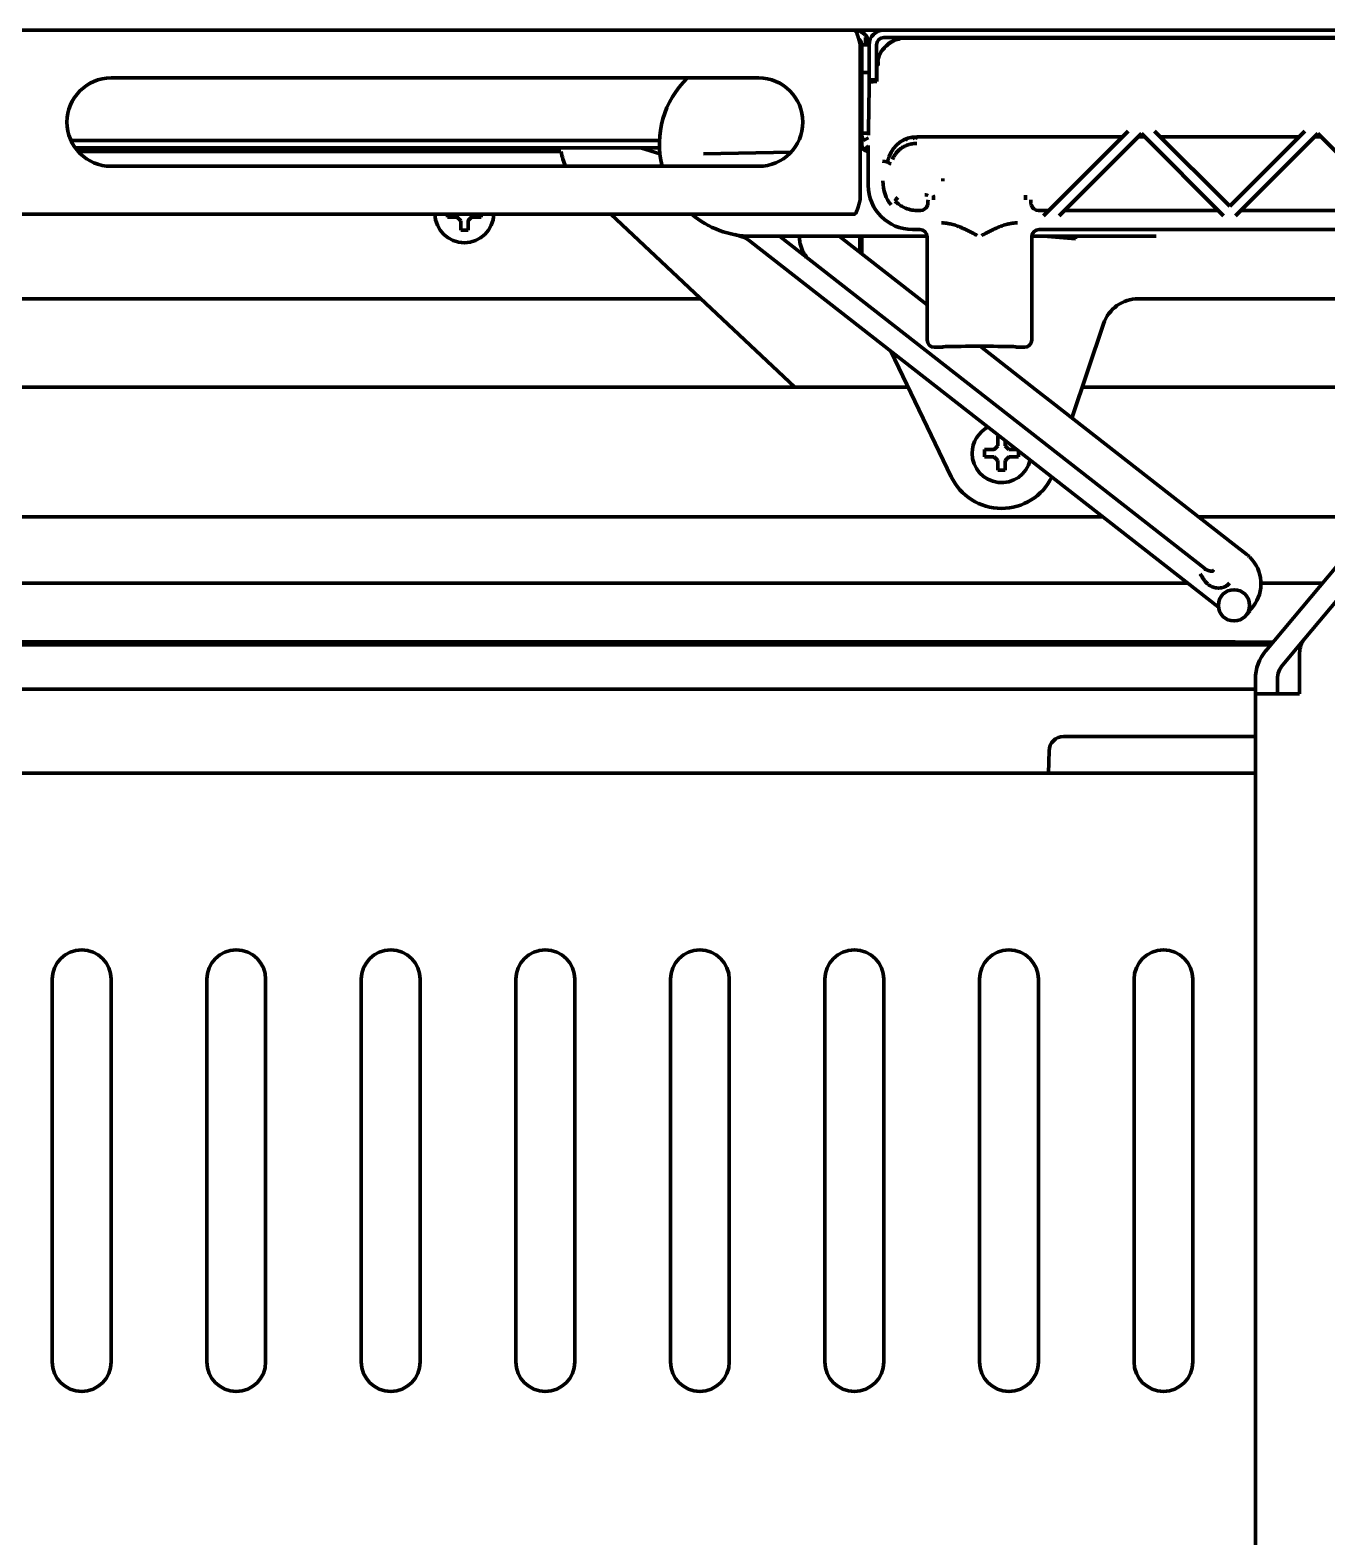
# Model space of a CAD drawing. Header units: inches. Extents: x -2405 to 7588, y 441 to 5654.
# Drawn here: x 2751.8 to 2928, y 5370.8 to 5575.5 of the extents above; entities that cross this region are included whole.
import ezdxf

# ---------------------------------------------------------------- set-up
doc = ezdxf.new("R2010")
doc.units = ezdxf.units.IN

msp = doc.modelspace()

# ---------------------------------------------------------------- linework, layer by layer
at = {"linetype": 'Continuous', "lineweight": 70}
for p, q in [((2863.78, 5575.53), (2317.78, 5575.53)), ((2863.77, 5575.53), (2864.28, 5575.53)), ((2864.27, 5575.53), (2867.77, 5575.53)), ((2865.28, 5573.42), (2865.28, 5574.53)), ((2986.31, 5575.53), (2867.78, 5575.53)), ((2984.99, 5574.53), (2867.78, 5574.53)), ((2984.96, 5574.46), (2870.85, 5574.46)), ((2864.58, 5573.53), (2864.58, 5552.53)), ((2864.78, 5569.78), (2864.78, 5573.53)), ((2865.78, 5573.53), (2864.78, 5573.53)), ((2865.78, 5569.78), (2865.78, 5573.53)), ((2866.78, 5573.53), (2866.78, 5569.28)), ((2867.89, 5573.15), (2867.61, 5572.87)), ((2868.44, 5573.7), (2868.16, 5573.42)), ((2864.58, 5570.79), (2864.61, 5570.87)), ((2864.78, 5571.03), (2864.72, 5571.03)), ((2866.83, 5571.03), (2866.78, 5571.03)), ((2866.85, 5570.46), (2866.85, 5568.53)), ((2762.78, 5569.03), (2850.78, 5569.03)), ((2864.78, 5561.53), (2864.78, 5569.78)), ((2865.78, 5569.78), (2864.78, 5569.78)), ((2865.78, 5569.78), (2865.78, 5569.28)), ((2865.78, 5569.28), (2865.78, 5568.78)), ((2865.78, 5566.78), (2865.78, 5568.78)), ((2866.78, 5568.78), (2865.78, 5568.78)), ((2865.83, 5568.43), (2865.81, 5568.23)), ((2866.58, 5568.53), (2866.85, 5568.53)), ((2866.78, 5568.78), (2866.78, 5569.28)), ((2866.78, 5568.53), (2866.78, 5568.78)), ((2864.58, 5566.93), (2864.78, 5566.93)), ((2865.69, 5561.95), (2865.79, 5567.81)), ((2924.98, 5492.84), (2984.12, 5563.32)), ((2757.32, 5560.53), (2837.28, 5560.53)), ((2864.78, 5561.53), (2864.78, 5560.03)), ((2865.68, 5561.53), (2864.78, 5561.53)), ((2865.68, 5560.9), (2865.04, 5560.53)), ((2870.47, 5560.61), (2870.52, 5560.53)), ((2870.58, 5560.53), (2870.58, 5560.66)), ((2870.68, 5560.7), (2870.68, 5560.53)), ((2870.73, 5560.53), (2870.88, 5560.78)), ((2871.75, 5560.98), (2871.82, 5561)), ((2871.82, 5561), (2871.82, 5561.01)), ((2871.82, 5561), (2871.98, 5560.73)), ((2871.98, 5560.73), (2871.98, 5561.02)), ((2872.08, 5560.73), (2872.25, 5561.04)), ((2872.08, 5560.73), (2872.08, 5561.03)), ((2900.22, 5561.04), (2872.28, 5561.04)), ((2900.97, 5561.79), (2889.46, 5550.28)), ((2902.78, 5561.47), (2891.59, 5550.28)), ((2903.21, 5561.04), (2902.34, 5561.04)), ((2913.96, 5550.28), (2902.78, 5561.47)), ((2904.58, 5561.79), (2914.78, 5551.59)), ((2924.22, 5561.04), (2905.33, 5561.04)), ((2914.78, 5551.59), (2924.97, 5561.79)), ((2926.78, 5561.47), (2915.59, 5550.28)), ((2927.21, 5561.04), (2926.34, 5561.04)), ((2937.96, 5550.28), (2926.78, 5561.47)), ((2757.9, 5559.53), (2837.28, 5559.53)), ((2758.3, 5559.03), (2823.91, 5559.03)), ((2837.34, 5558.74), (2834.71, 5559.53)), ((2855.16, 5558.93), (2843.27, 5558.73)), ((2865.67, 5554.43), (2865.67, 5559.13)), ((2867.58, 5557.73), (2868.3, 5557.62)), ((2850.78, 5557.03), (2762.78, 5557.03)), ((2875.78, 5555.02), (2875.78, 5555.39)), ((2863.78, 5550.53), (2317.78, 5550.53)), ((2808.48, 5550.13), (2808.48, 5550.53)), ((2813.08, 5550.53), (2813.08, 5550.13)), ((2855.67, 5527.03), (2830.69, 5550.53)), ((2872.28, 5551.03), (2872.78, 5551.03)), ((2888.78, 5551.03), (2890.21, 5551.03)), ((2892.34, 5551.03), (2913.21, 5551.03)), ((2916.34, 5551.03), (2937.21, 5551.03)), ((2873.67, 5547.53), (2849.78, 5547.53)), ((2853.59, 5547.53), (2911.38, 5502.38)), ((2873.67, 5538.19), (2861.71, 5547.53)), ((2864.53, 5545.33), (2864.53, 5547.53)), ((2864.78, 5547.53), (2864.78, 5545.14)), ((2871.67, 5548.43), (2872.67, 5548.43)), ((2904.78, 5547.53), (2887.88, 5547.53)), ((2888.88, 5548.43), (2967.7, 5548.43)), ((2889.5, 5547.53), (2893.82, 5547.16)), ((2893.82, 5547.16), (2893.85, 5547.54)), ((2913.27, 5497.1), (2849.71, 5546.76)), ((2873.67, 5547.43), (2873.67, 5533.43)), ((2887.88, 5547.43), (2887.88, 5533.43)), ((2338.64, 5539.03), (2842.91, 5539.03)), ((2902.38, 5539.03), (2950.17, 5539.03)), ((2893.35, 5522.81), (2897.63, 5535.62)), ((2868.72, 5531.9), (2876.93, 5514.84)), ((2875.28, 5532.43), (2874.67, 5532.43)), ((2875.78, 5532.44), (2875.78, 5532.48)), ((2888.44, 5526.65), (2880.87, 5532.57)), ((2885.78, 5532.44), (2885.78, 5532.48)), ((2886.88, 5532.43), (2886.28, 5532.43)), ((2871.06, 5527.03), (2310.49, 5527.03)), ((2949.74, 5527.03), (2894.76, 5527.03)), ((2888.44, 5526.65), (2890.66, 5524.92)), ((2890.66, 5524.92), (2915.32, 5505.65)), ((2881.48, 5518.03), (2881.48, 5518.53)), ((2881.48, 5517.53), (2881.48, 5518.03)), ((2886.08, 5518.35), (2886.08, 5518.03)), ((2886.08, 5518.03), (2886.08, 5517.53)), ((2284.01, 5509.38), (2897.54, 5509.38)), ((2910.54, 5509.38), (2934.94, 5509.38)), ((2919.68, 5491.19), (2934.46, 5508.81)), ((2915.32, 5505.65), (2917.11, 5504.25)), ((2272.49, 5500.38), (2909.06, 5500.38)), ((2919.02, 5500.38), (2927.39, 5500.38)), ((2915.53, 5492.39), (2264.03, 5492.39)), ((2915.53, 5492.34), (2920.64, 5492.34)), ((2921.98, 5489.26), (2924.98, 5492.84)), ((2259.21, 5491.98), (2920.34, 5491.98)), ((2924.28, 5485.34), (2924.28, 5490.91)), ((2918.28, 5485.34), (2918.28, 5487.34)), ((2921.28, 5485.34), (2921.28, 5487.34)), ((2261.28, 5485.98), (2918.27, 5485.98)), ((2918.28, 5485.34), (2918.28, 4862.03)), ((2918.28, 5485.34), (2919.08, 5485.34)), ((2924.28, 5485.34), (2919.08, 5485.34)), ((2892.23, 5479.53), (2897.23, 5479.53)), ((2897.23, 5479.53), (2918.27, 5479.53)), ((2890.23, 5477.57), (2890.18, 5474.53)), ((2604.77, 5474.53), (2918.27, 5474.53)), ((2754.78, 5394.53), (2754.78, 5446.53)), ((2762.78, 5446.53), (2762.78, 5394.53)), ((2775.78, 5394.53), (2775.78, 5446.53)), ((2783.78, 5446.53), (2783.78, 5394.53)), ((2796.78, 5394.53), (2796.78, 5446.53)), ((2804.78, 5446.53), (2804.78, 5394.53)), ((2817.78, 5394.53), (2817.78, 5446.53)), ((2825.78, 5446.53), (2825.78, 5394.53)), ((2838.78, 5394.53), (2838.78, 5446.53)), ((2846.78, 5446.53), (2846.78, 5394.53)), ((2859.78, 5394.53), (2859.78, 5446.53)), ((2867.78, 5446.53), (2867.78, 5394.53)), ((2880.78, 5394.53), (2880.78, 5446.53)), ((2888.78, 5446.53), (2888.78, 5394.53)), ((2901.78, 5394.53), (2901.78, 5446.53)), ((2909.78, 5446.53), (2909.78, 5394.53))]:
    msp.add_line(p, q, dxfattribs=at)
msp.add_circle((2915.37, 5497.36), 2.12, dxfattribs=at)
for centre, radius, start, end in [((2867.78, 5573.53), 2, 90, 180), ((2867.78, 5573.53), 1, 90, 180), ((2762.78, 5563.03), 6, 90, 270), ((2849.78, 5560.03), 12.5, 133.9458, 193.8858), ((2850.78, 5563.03), 6, 270, 90), ((2872.28, 5557.04), 4, 90, 160.7779), ((2871.5, 5561.68), 0.75, 270, 290), ((2831.78, 5560.49), 8, 190.5035, 205.6126), ((2872.78, 5552.03), 1, 270, 342.5901), ((2896.71, 5552.45), 9.68, 176.1929, 179.7923), ((2888.78, 5552.03), 1, 197.4099, 270), ((2810.78, 5550.63), 4, 181.4344, 358.5713), ((2849.78, 5560.03), 12.5, 229.4625, 270), ((2872.28, 5555.03), 4, 244.1432, 270), ((2846.63, 5542.82), 5, 52, 79.6498), ((2902.38, 5534.03), 5, 90, 161.5159), ((2883.78, 5518.03), 4, 117.4387, 180), ((2883.78, 5518.03), 4, 180, 346.5619), ((2883.78, 5518.13), 7.6, 205.6768, 334.0256), ((2914.03, 5500.31), 5, 321.5879, 45.8177), ((2996.3, 5435.07), 100, 141.5879, 142.4179), ((2927.28, 5490.91), 3, 140, 180), ((2924.28, 5487.34), 6, 140, 180), ((2924.28, 5487.34), 3, 140, 180), ((2892.23, 5477.53), 2, 90, 179), ((2758.78, 5446.53), 4, 0, 180), ((2779.78, 5446.53), 4, 0, 180), ((2800.78, 5446.53), 4, 0, 180), ((2821.78, 5446.53), 4, 0, 180), ((2842.78, 5446.53), 4, 0, 180), ((2863.78, 5446.53), 4, 0, 180), ((2884.78, 5446.53), 4, 0, 180), ((2905.78, 5446.53), 4, 0, 180), ((2758.78, 5394.53), 4, 180, 0), ((2779.78, 5394.53), 4, 180, 0), ((2800.78, 5394.53), 4, 180, 0), ((2821.78, 5394.53), 4, 180, 0), ((2842.78, 5394.53), 4, 180, 0), ((2863.78, 5394.53), 4, 180, 0), ((2884.78, 5394.53), 4, 180, 0), ((2905.78, 5394.53), 4, 180, 0)]:
    msp.add_arc(centre, radius, start, end, dxfattribs=at)
for centre, major_axis, ratio, start_param, end_param in [((2870.85, 5570.46), (-2.83, 2.83), 0.999695, 5.497939, 7.068431), ((2869.85, 5572.28), (0.77, -1.85), 0.999955, 2.748909, 3.534276), ((2869.03, 5571.45), (1.85, -0.77), 0.999955, 2.748909, 3.534276), ((2865.81, 5566.75), (0, -1.5), 0.017455, 3.281219, 3.926991), ((2866.58, 5568.43), (0.75, 0), 0.140541, 1.570796, 3.124139), ((2865.74, 5559.13), (0, -4), 0.017455, 3.926991, 4.154854), ((2865.74, 5559.13), (0, -4), 0.017455, 4.526593, 4.712389), ((2868.78, 5557.55), (0.486, -0.116), 0.35106, 3.384513, 4.795818), ((2871.67, 5554.43), (4.24, 4.24), 0.999695, 2.356347, 3.926839), ((2879.84, 5561.53), (-11.14, -9.63), 0.512356, 5.866763, 6.300074), ((2869.67, 5552.63), (0.343, 0.363), 0.244008, 1.318023, 2.872257), ((2873.34, 5553.02), (-0.499, 0.027), 0.287315, 3.530472, 4.728208), ((2872.67, 5547.43), (0.707, 0.707), 0.999695, 5.497939, 7.068431), ((2888.88, 5547.43), (0.707, -0.707), 0.999695, 2.356347, 3.926839), ((2874.67, 5533.43), (-0.707, -0.707), 0.999695, 5.497939, 7.068431), ((2886.88, 5533.43), (-0.707, 0.707), 0.999695, 2.356347, 3.926839), ((2875.28, 5532.44), (0.5, 0), 0.017455, 4.712389, 6.283185), ((2880.78, 5532.48), (5, 0), 0.017455, 0, 3.141593), ((2886.28, 5532.44), (0.5, 0), 0.017455, 3.141593, 4.712389)]:
    msp.add_ellipse(centre, major_axis=major_axis, ratio=ratio, start_param=start_param, end_param=end_param, dxfattribs=at)
for points, degree in [([(2865.78, 5573.53), (2865.78, 5573.57), (2865.77, 5573.64), (2865.76, 5573.75), (2865.75, 5573.86), (2865.73, 5573.96), (2865.7, 5574.07), (2865.67, 5574.17), (2865.63, 5574.27), (2865.59, 5574.37), (2865.54, 5574.47), (2865.49, 5574.56), (2865.43, 5574.66), (2865.37, 5574.74), (2865.3, 5574.83), (2865.23, 5574.91), (2865.15, 5574.99), (2865.07, 5575.06), (2864.99, 5575.13), (2864.9, 5575.19), (2864.81, 5575.25), (2864.71, 5575.3), (2864.62, 5575.35), (2864.52, 5575.39), (2864.41, 5575.43), (2864.31, 5575.46), (2864.21, 5575.49), (2864.1, 5575.51), (2863.99, 5575.52), (2863.88, 5575.53), (2863.81, 5575.53), (2863.78, 5575.53)], 3), ([(2863.78, 5575.53), (2863.78, 5575.53), (2863.8, 5575.53), (2863.83, 5575.52), (2863.86, 5575.51), (2863.88, 5575.49), (2863.91, 5575.47), (2863.94, 5575.44), (2863.96, 5575.4), (2863.99, 5575.36), (2864.02, 5575.32), (2864.04, 5575.27), (2864.07, 5575.21), (2864.1, 5575.15), (2864.12, 5575.09), (2864.15, 5575.02), (2864.18, 5574.95), (2864.2, 5574.87), (2864.23, 5574.79), (2864.26, 5574.71), (2864.28, 5574.62), (2864.31, 5574.53), (2864.34, 5574.44), (2864.36, 5574.35), (2864.39, 5574.25), (2864.42, 5574.15), (2864.44, 5574.05), (2864.47, 5573.95), (2864.5, 5573.85), (2864.52, 5573.74), (2864.55, 5573.64), (2864.57, 5573.57), (2864.58, 5573.53)], 3), ([(2865.04, 5560.53), (2865.02, 5560.56), (2864.99, 5560.63), (2864.94, 5560.73), (2864.9, 5560.84), (2864.86, 5560.95), (2864.83, 5561.06), (2864.81, 5561.18), (2864.79, 5561.29), (2864.78, 5561.41), (2864.78, 5561.49), (2864.78, 5561.53)], 3), ([(2864.78, 5560.03), (2864.78, 5560), (2864.78, 5559.93), (2864.8, 5559.82), (2864.82, 5559.72), (2864.86, 5559.63), (2864.91, 5559.53), (2864.96, 5559.44), (2865.03, 5559.36), (2865.1, 5559.29), (2865.19, 5559.22), (2865.27, 5559.17), (2865.37, 5559.12), (2865.47, 5559.08), (2865.57, 5559.05), (2865.67, 5559.04), (2865.74, 5559.03), (2865.77, 5559.03)], 3), ([(2864.58, 5552.53), (2864.57, 5552.5), (2864.55, 5552.43), (2864.52, 5552.32), (2864.5, 5552.22), (2864.47, 5552.12), (2864.44, 5552.02), (2864.42, 5551.91), (2864.39, 5551.82), (2864.36, 5551.72), (2864.34, 5551.62), (2864.31, 5551.53), (2864.28, 5551.44), (2864.26, 5551.36), (2864.23, 5551.27), (2864.2, 5551.19), (2864.18, 5551.12), (2864.15, 5551.05), (2864.12, 5550.98), (2864.1, 5550.91), (2864.07, 5550.85), (2864.04, 5550.8), (2864.02, 5550.75), (2863.99, 5550.7), (2863.96, 5550.66), (2863.94, 5550.63), (2863.91, 5550.6), (2863.88, 5550.58), (2863.86, 5550.56), (2863.83, 5550.54), (2863.8, 5550.53), (2863.78, 5550.53), (2863.78, 5550.53)], 3), ([(2873.79, 5552.49), (2873.78, 5552.33), (2873.78, 5552.18), (2873.78, 5552.03)], 3), ([(2874.53, 5552.49), (2874.53, 5552.55), (2874.52, 5552.69), (2874.52, 5552.89), (2874.51, 5553.03), (2874.5, 5553.09)], 3), ([(2887.77, 5552.03), (2887.77, 5552.18), (2887.77, 5552.33), (2887.76, 5552.49)], 3), ([(2887.82, 5551.73), (2887.81, 5551.78), (2887.78, 5551.88), (2887.77, 5551.98), (2887.77, 5552.03)], 3), ([(2809.78, 5550.13), (2809.72, 5550.13), (2809.61, 5550.13), (2809.45, 5550.13), (2809.29, 5550.13), (2809.14, 5550.13), (2808.99, 5550.13), (2808.83, 5550.13), (2808.66, 5550.13), (2808.54, 5550.13), (2808.48, 5550.13)], 3), ([(2810.28, 5549.63), (2810.25, 5549.66), (2810.2, 5549.71), (2810.12, 5549.78), (2810.05, 5549.86), (2809.98, 5549.93), (2809.91, 5549.99), (2809.84, 5550.06), (2809.8, 5550.11), (2809.78, 5550.13)], 3), ([(2811.78, 5550.13), (2811.75, 5550.11), (2811.7, 5550.06), (2811.63, 5549.99), (2811.56, 5549.92), (2811.49, 5549.85), (2811.42, 5549.78), (2811.35, 5549.7), (2811.3, 5549.66), (2811.28, 5549.63)], 3), ([(2811.28, 5549.63), (2811.28, 5549.58), (2811.28, 5549.47), (2811.28, 5549.31), (2811.28, 5549.15), (2811.28, 5548.99), (2811.28, 5548.84), (2811.28, 5548.69), (2811.28, 5548.52), (2811.28, 5548.4), (2811.28, 5548.33)], 3), ([(2811.28, 5548.33), (2811.11, 5548.33), (2810.78, 5548.33), (2810.44, 5548.33), (2810.28, 5548.33)], 3), ([(2880.48, 5547.62), (2880.29, 5547.72), (2879.92, 5547.92), (2879.36, 5548.21), (2878.82, 5548.48), (2878.34, 5548.69), (2877.9, 5548.87), (2877.5, 5549.01), (2877.14, 5549.12), (2876.8, 5549.2), (2876.49, 5549.26), (2876.19, 5549.31), (2875.89, 5549.33), (2875.7, 5549.34), (2875.61, 5549.34)], 3), ([(2881.07, 5547.62), (2881.26, 5547.72), (2881.64, 5547.92), (2882.19, 5548.21), (2882.72, 5548.47), (2883.21, 5548.69), (2883.65, 5548.87), (2884.04, 5549.01), (2884.41, 5549.12), (2884.75, 5549.2), (2885.05, 5549.26), (2885.35, 5549.31), (2885.65, 5549.33), (2885.85, 5549.34), (2885.94, 5549.34)], 3), ([(2882.78, 5518.53), (2882.8, 5518.56), (2882.85, 5518.6), (2882.92, 5518.68), (2882.99, 5518.75), (2883.06, 5518.82), (2883.13, 5518.89), (2883.2, 5518.96), (2883.25, 5519.01), (2883.28, 5519.03)], 3), ([(2883.28, 5519.03), (2883.28, 5519.09), (2883.28, 5519.2), (2883.28, 5519.36), (2883.28, 5519.52), (2883.28, 5519.67), (2883.28, 5519.82), (2883.28, 5519.98), (2883.28, 5520.15), (2883.28, 5520.27), (2883.28, 5520.33)], 3), ([(2883.28, 5520.33), (2883.36, 5520.33), (2883.44, 5520.33), (2883.53, 5520.33)], 3), ([(2884.28, 5519.03), (2884.3, 5519.01), (2884.35, 5518.96), (2884.43, 5518.88), (2884.5, 5518.81), (2884.57, 5518.74), (2884.64, 5518.67), (2884.71, 5518.6), (2884.75, 5518.56), (2884.78, 5518.53)], 3), ([(2882.78, 5517.53), (2882.72, 5517.53), (2882.61, 5517.53), (2882.45, 5517.53), (2882.29, 5517.53), (2882.14, 5517.53), (2881.99, 5517.53), (2881.83, 5517.53), (2881.66, 5517.53), (2881.54, 5517.53), (2881.48, 5517.53)], 3), ([(2883.28, 5517.03), (2883.25, 5517.06), (2883.2, 5517.11), (2883.12, 5517.18), (2883.05, 5517.26), (2882.98, 5517.33), (2882.91, 5517.39), (2882.84, 5517.46), (2882.8, 5517.51), (2882.78, 5517.53)], 3), ([(2884.78, 5517.53), (2884.75, 5517.51), (2884.7, 5517.46), (2884.63, 5517.39), (2884.56, 5517.32), (2884.49, 5517.25), (2884.42, 5517.18), (2884.35, 5517.1), (2884.3, 5517.06), (2884.28, 5517.03)], 3), ([(2884.28, 5517.03), (2884.28, 5516.98), (2884.28, 5516.87), (2884.28, 5516.71), (2884.28, 5516.55), (2884.28, 5516.39), (2884.28, 5516.24), (2884.28, 5516.09), (2884.28, 5515.92), (2884.28, 5515.8), (2884.28, 5515.73)], 3), ([(2884.28, 5515.73), (2884.11, 5515.73), (2883.78, 5515.73), (2883.44, 5515.73), (2883.28, 5515.73)], 3), ([(2917.11, 5504.25), (2917.16, 5504.22), (2917.25, 5504.14), (2917.38, 5504.02), (2917.47, 5503.94), (2917.51, 5503.9)], 3), ([(2914.76, 5500.37), (2914.74, 5500.34), (2914.68, 5500.28), (2914.59, 5500.19), (2914.5, 5500.11), (2914.39, 5500.03), (2914.28, 5499.96), (2914.15, 5499.9), (2914.01, 5499.84), (2913.86, 5499.79), (2913.71, 5499.75), (2913.55, 5499.73), (2913.39, 5499.71), (2913.22, 5499.71), (2913.06, 5499.72), (2912.9, 5499.74), (2912.74, 5499.77), (2912.58, 5499.81), (2912.43, 5499.87), (2912.27, 5499.94), (2912.12, 5500.02), (2911.98, 5500.11), (2911.84, 5500.22), (2911.7, 5500.33), (2911.57, 5500.46), (2911.44, 5500.61), (2911.33, 5500.75), (2911.25, 5500.87), (2911.18, 5500.99), (2911.11, 5501.09), (2911.06, 5501.18), (2911.01, 5501.27), (2910.97, 5501.34), (2910.92, 5501.41), (2910.88, 5501.47), (2910.84, 5501.52), (2910.8, 5501.56), (2910.78, 5501.58), (2910.77, 5501.59)], 3), ([(2911.7, 5502.17), (2911.55, 5502.19), (2911.34, 5502.33)], 2), ([(2911.38, 5502.38), (2911.38, 5502.38), (2911.39, 5502.37), (2911.4, 5502.37), (2911.41, 5502.36), (2911.41, 5502.36), (2911.42, 5502.35), (2911.43, 5502.34), (2911.44, 5502.34), (2911.45, 5502.33), (2911.46, 5502.32), (2911.47, 5502.31), (2911.48, 5502.31), (2911.49, 5502.3), (2911.5, 5502.29), (2911.52, 5502.28), (2911.53, 5502.27), (2911.54, 5502.26), (2911.56, 5502.25), (2911.58, 5502.24), (2911.59, 5502.23), (2911.61, 5502.22), (2911.63, 5502.2), (2911.66, 5502.19), (2911.68, 5502.18), (2911.71, 5502.16), (2911.75, 5502.15), (2911.78, 5502.13), (2911.8, 5502.12), (2911.83, 5502.11), (2911.85, 5502.1), (2911.88, 5502.09), (2911.9, 5502.08), (2911.92, 5502.08), (2911.94, 5502.07), (2911.96, 5502.06), (2911.98, 5502.06), (2912, 5502.05), (2912.01, 5502.05), (2912.03, 5502.04), (2912.05, 5502.04), (2912.06, 5502.04), (2912.08, 5502.03), (2912.09, 5502.03), (2912.11, 5502.03), (2912.12, 5502.02), (2912.14, 5502.02), (2912.15, 5502.02), (2912.17, 5502.01), (2912.18, 5502.01), (2912.19, 5502.01), (2912.21, 5502.01), (2912.22, 5502.01), (2912.23, 5502), (2912.24, 5502), (2912.26, 5502), (2912.27, 5502), (2912.28, 5502), (2912.29, 5502), (2912.3, 5502), (2912.31, 5502), (2912.32, 5501.99), (2912.33, 5501.99), (2912.34, 5501.99), (2912.35, 5501.99), (2912.36, 5501.99), (2912.37, 5501.99), (2912.38, 5501.99), (2912.38, 5501.99), (2912.39, 5501.99), (2912.4, 5501.99), (2912.41, 5502), (2912.42, 5502), (2912.42, 5502), (2912.43, 5502), (2912.44, 5502), (2912.44, 5502), (2912.45, 5502), (2912.45, 5502.01), (2912.46, 5502.01), (2912.46, 5502.01), (2912.47, 5502.01), (2912.47, 5502.01), (2912.48, 5502.02), (2912.48, 5502.02), (2912.49, 5502.02), (2912.49, 5502.02), (2912.49, 5502.03), (2912.5, 5502.03), (2912.5, 5502.03), (2912.5, 5502.04), (2912.5, 5502.04), (2912.51, 5502.04), (2912.51, 5502.05), (2912.51, 5502.05), (2912.51, 5502.05), (2912.52, 5502.06), (2912.52, 5502.06), (2912.52, 5502.06), (2912.52, 5502.07), (2912.52, 5502.07), (2912.53, 5502.07), (2912.53, 5502.08), (2912.53, 5502.08), (2912.53, 5502.08), (2912.53, 5502.08), (2912.53, 5502.08), (2912.53, 5502.09), (2912.53, 5502.09), (2912.54, 5502.09), (2912.54, 5502.09), (2912.54, 5502.09), (2912.54, 5502.09), (2912.54, 5502.1), (2912.54, 5502.1), (2912.54, 5502.1), (2912.54, 5502.1), (2912.54, 5502.1), (2912.55, 5502.1), (2912.55, 5502.1), (2912.55, 5502.1)], 3)]:
    msp.add_open_spline(points, degree=degree, dxfattribs=at)
for points, knots in [([(2864.78, 5573.53), (2864.78, 5573.55), (2864.77, 5573.59), (2864.77, 5573.64), (2864.76, 5573.69), (2864.75, 5573.75), (2864.74, 5573.8), (2864.72, 5573.85), (2864.7, 5573.9), (2864.68, 5573.95), (2864.66, 5574), (2864.63, 5574.05), (2864.6, 5574.09), (2864.57, 5574.14), (2864.54, 5574.18), (2864.5, 5574.22), (2864.46, 5574.26), (2864.42, 5574.3), (2864.39, 5574.32), (2864.37, 5574.34), (2864.37, 5574.34)], [0, 0, 0, 0, 0.057759, 0.115517, 0.173276, 0.231034, 0.288793, 0.346551, 0.40431, 0.462068, 0.519827, 0.577586, 0.635344, 0.693103, 0.750861, 0.80862, 0.866378, 0.924137, 0.981895, 1, 1, 1, 1]), ([(2864.78, 5573), (2864.78, 5573.03), (2864.77, 5573.07), (2864.76, 5573.12), (2864.76, 5573.13), (2864.75, 5573.16), (2864.75, 5573.17), (2864.74, 5573.18), (2864.74, 5573.19), (2864.72, 5573.23), (2864.7, 5573.26), (2864.67, 5573.3), (2864.66, 5573.31), (2864.64, 5573.34), (2864.62, 5573.36), (2864.59, 5573.39), (2864.58, 5573.4)], [0, 0, 0, 0, 0.222389, 0.222389, 0.333584, 0.333584, 0.389181, 0.389181, 0.444778, 0.444778, 0.667167, 0.667167, 0.778362, 0.778362, 0.889556, 1, 1, 1, 1]), ([(2864.58, 5570.07), (2864.58, 5570.06), (2864.59, 5570.05), (2864.61, 5570), (2864.63, 5569.97), (2864.65, 5569.91), (2864.66, 5569.89), (2864.67, 5569.85), (2864.68, 5569.84), (2864.69, 5569.82), (2864.69, 5569.8), (2864.71, 5569.74), (2864.73, 5569.68), (2864.76, 5569.59), (2864.77, 5569.55), (2864.78, 5569.51)], [0, 0, 0, 0, 0.106647, 0.106647, 0.354663, 0.354663, 0.478671, 0.478671, 0.540675, 0.540675, 0.602679, 0.602679, 0.850694, 0.850694, 1, 1, 1, 1]), ([(2867.03, 5571.29), (2867.03, 5571.28), (2867.03, 5571.25), (2867.03, 5571.21), (2867.03, 5571.17), (2867.03, 5571.11), (2867.03, 5571.03), (2867.03, 5570.92), (2867.03, 5570.82), (2867.03, 5570.76), (2867.03, 5570.74)], [0, 0, 0, 0, 0.065513, 0.138696, 0.219476, 0.309138, 0.437129, 0.699714, 0.886665, 1, 1, 1, 1]), ([(2866.78, 5569.51), (2866.78, 5569.5), (2866.78, 5569.49), (2866.79, 5569.46), (2866.79, 5569.45), (2866.8, 5569.41), (2866.8, 5569.4), (2866.82, 5569.34), (2866.82, 5569.31), (2866.84, 5569.25), (2866.84, 5569.23), (2866.84, 5569.21)], [0, 0, 0, 0, 0.098431, 0.098431, 0.276748, 0.276748, 0.455064, 0.455064, 0.811698, 0.811698, 1, 1, 1, 1]), ([(2868.97, 5557.96), (2869.03, 5558.13), (2869.11, 5558.28), (2869.23, 5558.5), (2869.28, 5558.57), (2869.35, 5558.68), (2869.39, 5558.73), (2869.43, 5558.78), (2869.45, 5558.81), (2869.46, 5558.83), (2869.58, 5558.98), (2869.7, 5559.1), (2869.94, 5559.32), (2870.07, 5559.42), (2870.28, 5559.57), (2870.35, 5559.61), (2870.46, 5559.67), (2870.52, 5559.71), (2870.58, 5559.74), (2870.62, 5559.76), (2870.64, 5559.77), (2870.74, 5559.81), (2870.82, 5559.85), (2870.98, 5559.91), (2871.07, 5559.94), (2871.2, 5559.99), (2871.24, 5560), (2871.33, 5560.02), (2871.38, 5560.03), (2871.51, 5560.07), (2871.61, 5560.08), (2871.79, 5560.11), (2871.89, 5560.12), (2872.03, 5560.14), (2872.08, 5560.14), (2872.18, 5560.14), (2872.23, 5560.14), (2872.28, 5560.14)], [0, 0, 0, 0, 0.125, 0.125, 0.1875, 0.1875, 0.21875, 0.234375, 0.234375, 0.25, 0.25, 0.375, 0.375, 0.5, 0.5, 0.5625, 0.5625, 0.59375, 0.609375, 0.609375, 0.625, 0.625, 0.6875, 0.6875, 0.75, 0.75, 0.78125, 0.78125, 0.8125, 0.8125, 0.875, 0.875, 0.9375, 0.9375, 0.96875, 0.96875, 1, 1, 1, 1]), ([(2865.59, 5559.73), (2865.58, 5559.72), (2865.55, 5559.67), (2865.49, 5559.6), (2865.42, 5559.5), (2865.35, 5559.4), (2865.29, 5559.32), (2865.26, 5559.28), (2865.25, 5559.26)], [0, 0, 0, 0, 0.088032, 0.298697, 0.509361, 0.720026, 0.930691, 1, 1, 1, 1]), ([(2868.3, 5557.62), (2868.32, 5557.75), (2868.35, 5557.87), (2868.42, 5558.11), (2868.46, 5558.23), (2868.5, 5558.35)], [0, 0, 0, 0, 0.5, 0.5, 1, 1, 1, 1]), ([(2870.53, 5551.43), (2870.42, 5551.49), (2870.31, 5551.55), (2870.09, 5551.68), (2869.99, 5551.74), (2869.79, 5551.89), (2869.69, 5551.96), (2869.5, 5552.13), (2869.41, 5552.21), (2869.32, 5552.3)], [0, 0, 0, 0, 0.25, 0.25, 0.5, 0.5, 0.75, 0.75, 1, 1, 1, 1]), ([(2873.78, 5552.03), (2873.78, 5552.01), (2873.77, 5551.98), (2873.77, 5551.93), (2873.77, 5551.91), (2873.76, 5551.83), (2873.74, 5551.78), (2873.73, 5551.73)], [0, 0, 0, 0, 0.25, 0.25, 0.5, 0.5, 1, 1, 1, 1]), ([(2810.28, 5548.33), (2810.28, 5548.54), (2810.28, 5548.75), (2810.28, 5549.07), (2810.28, 5549.18), (2810.28, 5549.4), (2810.28, 5549.52), (2810.28, 5549.63)], [0, 0, 0, 0, 0.5, 0.5, 0.75, 0.75, 1, 1, 1, 1]), ([(2813.08, 5550.13), (2812.87, 5550.13), (2812.66, 5550.13), (2812.34, 5550.13), (2812.23, 5550.13), (2812, 5550.13), (2811.89, 5550.13), (2811.78, 5550.13)], [0, 0, 0, 0, 0.5, 0.5, 0.75, 0.75, 1, 1, 1, 1]), ([(2856.33, 5547.54), (2856.33, 5547.46), (2856.32, 5547.22), (2856.35, 5546.87), (2856.39, 5546.61), (2856.42, 5546.5)], [0, 0, 0, 0, 0.244228, 0.667867, 1, 1, 1, 1]), ([(2857.2, 5544.71), (2857.22, 5544.7), (2857.26, 5544.67), (2857.28, 5544.67), (2857.26, 5544.7), (2857.21, 5544.79), (2857.12, 5544.92), (2856.96, 5545.15), (2856.74, 5545.53), (2856.52, 5546.07), (2856.42, 5546.46), (2856.38, 5546.66)], [0, 0, 0, 0, 0.062328, 0.137707, 0.212841, 0.289516, 0.36911, 0.452276, 0.628034, 0.81266, 1, 1, 1, 1]), ([(2884.28, 5519.77), (2884.28, 5519.75), (2884.28, 5519.73), (2884.28, 5519.6), (2884.28, 5519.49), (2884.28, 5519.26), (2884.28, 5519.15), (2884.28, 5519.03)], [0, 0, 0, 0, 0.096989, 0.096989, 0.548495, 0.548495, 1, 1, 1, 1]), ([(2881.48, 5518.53), (2881.68, 5518.53), (2881.89, 5518.53), (2882.21, 5518.53), (2882.32, 5518.53), (2882.55, 5518.53), (2882.66, 5518.53), (2882.78, 5518.53)], [0, 0, 0, 0, 0.5, 0.5, 0.75, 0.75, 1, 1, 1, 1]), ([(2883.28, 5515.73), (2883.28, 5515.94), (2883.28, 5516.15), (2883.28, 5516.47), (2883.28, 5516.58), (2883.28, 5516.8), (2883.28, 5516.92), (2883.28, 5517.03)], [0, 0, 0, 0, 0.5, 0.5, 0.75, 0.75, 1, 1, 1, 1]), ([(2884.78, 5518.53), (2884.83, 5518.53), (2884.94, 5518.53), (2885.1, 5518.53), (2885.26, 5518.53), (2885.41, 5518.53), (2885.57, 5518.53), (2885.71, 5518.53), (2885.8, 5518.53), (2885.84, 5518.53)], [0, 0, 0, 0, 0.14904, 0.298079, 0.447119, 0.596159, 0.745198, 0.894238, 1, 1, 1, 1]), ([(2886.08, 5517.53), (2885.87, 5517.53), (2885.66, 5517.53), (2885.34, 5517.53), (2885.23, 5517.53), (2885, 5517.53), (2884.89, 5517.53), (2884.78, 5517.53)], [0, 0, 0, 0, 0.5, 0.5, 0.75, 0.75, 1, 1, 1, 1])]:
    msp.add_open_spline(points, degree=3, knots=knots, dxfattribs=at)

doc.saveas('drawing.dxf')
